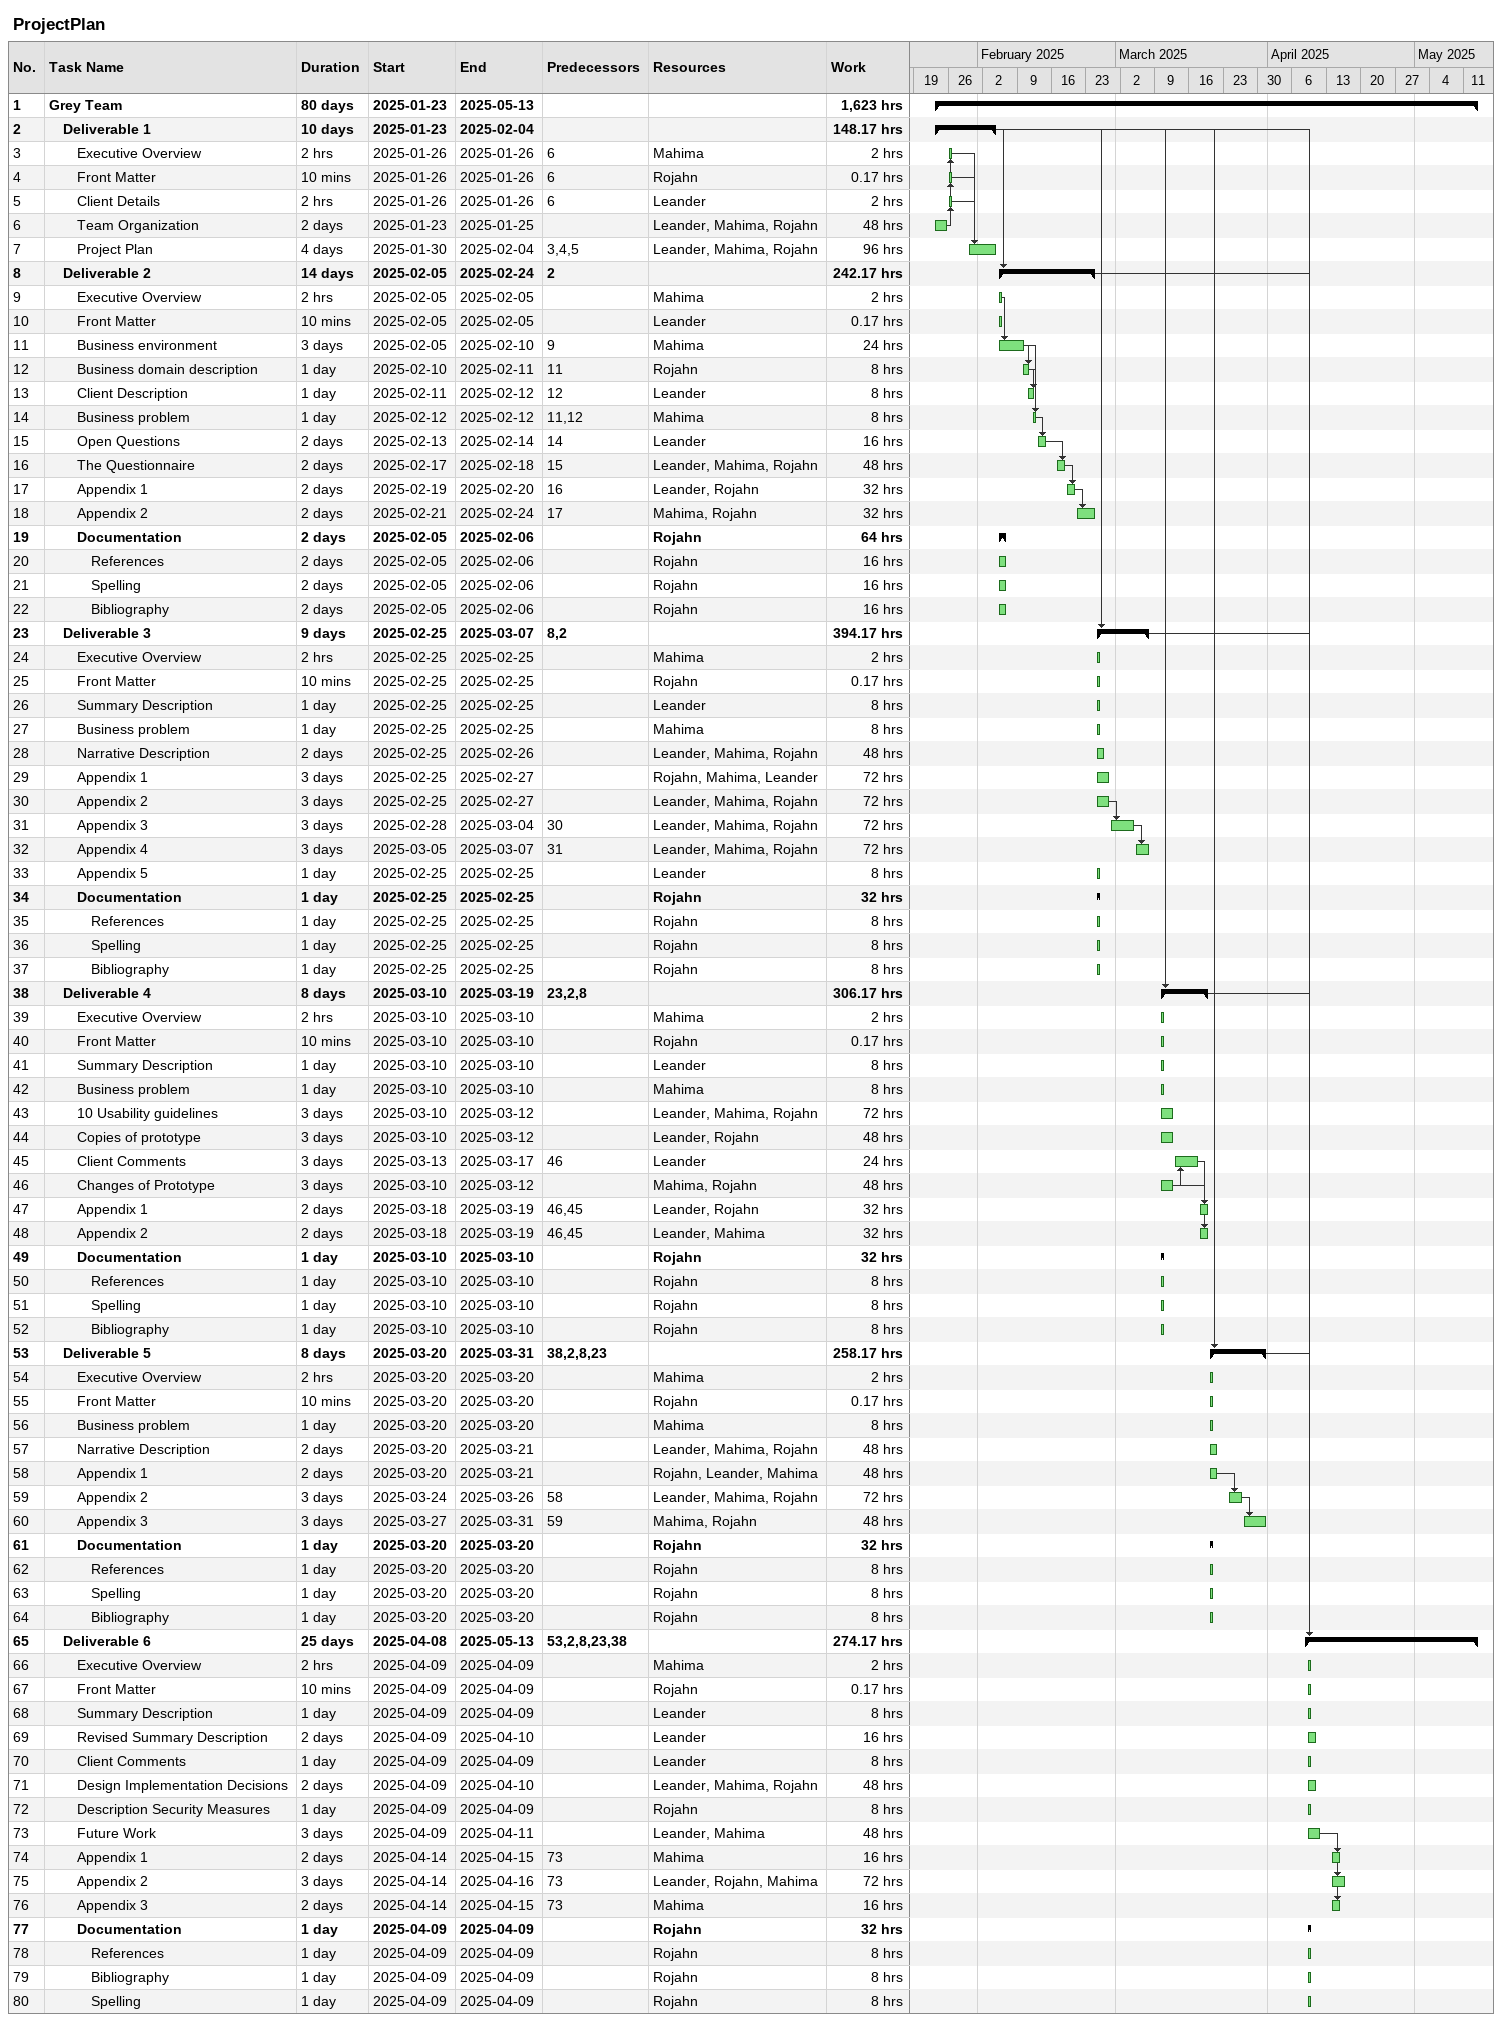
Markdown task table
ProjectPlan

| ID | Level | Task | Duration | Start | Finish | Predecessors | Resources | Work (h) |
|---|---|---|---|---|---|---|---|---|
| 1 | 1 | **Grey Team** | 80d | 2025-01-23 | 2025-05-13 |  |  | 1623 |
| 2 | 2 | **Deliverable 1** | 10d | 2025-01-23 | 2025-02-04 |  |  | 148.17 |
| 3 | 3 | Executive Overview | 2h | 2025-01-26 | 2025-01-26 | 6 | Mahima | 2 |
| 4 | 3 | Front Matter | 10min | 2025-01-26 | 2025-01-26 | 6 | Rojahn | 0.17 |
| 5 | 3 | Client Details | 2h | 2025-01-26 | 2025-01-26 | 6 | Leander | 2 |
| 6 | 3 | Team Organization | 2d | 2025-01-23 | 2025-01-25 |  | Leander, Mahima, Rojahn | 48 |
| 7 | 3 | Project Plan | 4d | 2025-01-30 | 2025-02-04 | 3, 4, 5 | Leander, Mahima, Rojahn | 96 |
| 8 | 2 | **Deliverable 2** | 14d | 2025-02-05 | 2025-02-24 | 2 |  | 242.17 |
| 9 | 3 | Executive Overview | 2h | 2025-02-05 | 2025-02-05 |  | Mahima | 2 |
| 10 | 3 | Front Matter | 10min | 2025-02-05 | 2025-02-05 |  | Leander | 0.17 |
| 11 | 3 | Business environment | 3d | 2025-02-05 | 2025-02-10 | 9 | Mahima | 24 |
| 12 | 3 | Business domain description | 1d | 2025-02-10 | 2025-02-11 | 11 | Rojahn | 8 |
| 13 | 3 | Client Description | 1d | 2025-02-11 | 2025-02-12 | 12 | Leander | 8 |
| 14 | 3 | Business problem | 1d | 2025-02-12 | 2025-02-12 | 11, 12 | Mahima | 8 |
| 15 | 3 | Open Questions | 2d | 2025-02-13 | 2025-02-14 | 14 | Leander | 16 |
| 16 | 3 | The Questionnaire | 2d | 2025-02-17 | 2025-02-18 | 15 | Leander, Mahima, Rojahn | 48 |
| 17 | 3 | Appendix 1 | 2d | 2025-02-19 | 2025-02-20 | 16 | Leander, Rojahn | 32 |
| 18 | 3 | Appendix 2 | 2d | 2025-02-21 | 2025-02-24 | 17 | Mahima, Rojahn | 32 |
| 19 | 3 | **Documentation** | 2d | 2025-02-05 | 2025-02-06 |  | Rojahn | 64 |
| 20 | 4 | References | 2d | 2025-02-05 | 2025-02-06 |  | Rojahn | 16 |
| 21 | 4 | Spelling | 2d | 2025-02-05 | 2025-02-06 |  | Rojahn | 16 |
| 22 | 4 | Bibliography | 2d | 2025-02-05 | 2025-02-06 |  | Rojahn | 16 |
| 23 | 2 | **Deliverable 3** | 9d | 2025-02-25 | 2025-03-07 | 8, 2 |  | 394.17 |
| 24 | 3 | Executive Overview | 2h | 2025-02-25 | 2025-02-25 |  | Mahima | 2 |
| 25 | 3 | Front Matter | 10min | 2025-02-25 | 2025-02-25 |  | Rojahn | 0.17 |
| 26 | 3 | Summary Description | 1d | 2025-02-25 | 2025-02-25 |  | Leander | 8 |
| 27 | 3 | Business problem | 1d | 2025-02-25 | 2025-02-25 |  | Mahima | 8 |
| 28 | 3 | Narrative Description | 2d | 2025-02-25 | 2025-02-26 |  | Leander, Mahima, Rojahn | 48 |
| 29 | 3 | Appendix 1 | 3d | 2025-02-25 | 2025-02-27 |  | Rojahn, Mahima, Leander | 72 |
| 30 | 3 | Appendix 2 | 3d | 2025-02-25 | 2025-02-27 |  | Leander, Mahima, Rojahn | 72 |
| 31 | 3 | Appendix 3 | 3d | 2025-02-28 | 2025-03-04 | 30 | Leander, Mahima, Rojahn | 72 |
| 32 | 3 | Appendix 4 | 3d | 2025-03-05 | 2025-03-07 | 31 | Leander, Mahima, Rojahn | 72 |
| 33 | 3 | Appendix 5 | 1d | 2025-02-25 | 2025-02-25 |  | Leander | 8 |
| 34 | 3 | **Documentation** | 1d | 2025-02-25 | 2025-02-25 |  | Rojahn | 32 |
| 35 | 4 | References | 1d | 2025-02-25 | 2025-02-25 |  | Rojahn | 8 |
| 36 | 4 | Spelling | 1d | 2025-02-25 | 2025-02-25 |  | Rojahn | 8 |
| 37 | 4 | Bibliography | 1d | 2025-02-25 | 2025-02-25 |  | Rojahn | 8 |
| 38 | 2 | **Deliverable 4** | 8d | 2025-03-10 | 2025-03-19 | 23, 2, 8 |  | 306.17 |
| 39 | 3 | Executive Overview | 2h | 2025-03-10 | 2025-03-10 |  | Mahima | 2 |
| 40 | 3 | Front Matter | 10min | 2025-03-10 | 2025-03-10 |  | Rojahn | 0.17 |
| 41 | 3 | Summary Description | 1d | 2025-03-10 | 2025-03-10 |  | Leander | 8 |
| 42 | 3 | Business problem | 1d | 2025-03-10 | 2025-03-10 |  | Mahima | 8 |
| 43 | 3 | 10 Usability guidelines | 3d | 2025-03-10 | 2025-03-12 |  | Leander, Mahima, Rojahn | 72 |
| 44 | 3 | Copies of prototype | 3d | 2025-03-10 | 2025-03-12 |  | Leander, Rojahn | 48 |
| 45 | 3 | Client Comments | 3d | 2025-03-13 | 2025-03-17 | 46 | Leander | 24 |
| 46 | 3 | Changes of Prototype | 3d | 2025-03-10 | 2025-03-12 |  | Mahima, Rojahn | 48 |
| 47 | 3 | Appendix 1 | 2d | 2025-03-18 | 2025-03-19 | 46, 45 | Leander, Rojahn | 32 |
| 48 | 3 | Appendix 2 | 2d | 2025-03-18 | 2025-03-19 | 46, 45 | Leander, Mahima | 32 |
| 49 | 3 | **Documentation** | 1d | 2025-03-10 | 2025-03-10 |  | Rojahn | 32 |
| 50 | 4 | References | 1d | 2025-03-10 | 2025-03-10 |  | Rojahn | 8 |
| 51 | 4 | Spelling | 1d | 2025-03-10 | 2025-03-10 |  | Rojahn | 8 |
| 52 | 4 | Bibliography | 1d | 2025-03-10 | 2025-03-10 |  | Rojahn | 8 |
| 53 | 2 | **Deliverable 5** | 8d | 2025-03-20 | 2025-03-31 | 38, 2, 8, 23 |  | 258.17 |
| 54 | 3 | Executive Overview | 2h | 2025-03-20 | 2025-03-20 |  | Mahima | 2 |
| 55 | 3 | Front Matter | 10min | 2025-03-20 | 2025-03-20 |  | Rojahn | 0.17 |
| 56 | 3 | Business problem | 1d | 2025-03-20 | 2025-03-20 |  | Mahima | 8 |
| 57 | 3 | Narrative Description | 2d | 2025-03-20 | 2025-03-21 |  | Leander, Mahima, Rojahn | 48 |
| 58 | 3 | Appendix 1 | 2d | 2025-03-20 | 2025-03-21 |  | Rojahn, Leander, Mahima | 48 |
| 59 | 3 | Appendix 2 | 3d | 2025-03-24 | 2025-03-26 | 58 | Leander, Mahima, Rojahn | 72 |
| 60 | 3 | Appendix 3 | 3d | 2025-03-27 | 2025-03-31 | 59 | Mahima, Rojahn | 48 |
| 61 | 3 | **Documentation** | 1d | 2025-03-20 | 2025-03-20 |  | Rojahn | 32 |
| 62 | 4 | References | 1d | 2025-03-20 | 2025-03-20 |  | Rojahn | 8 |
| 63 | 4 | Spelling | 1d | 2025-03-20 | 2025-03-20 |  | Rojahn | 8 |
| 64 | 4 | Bibliography | 1d | 2025-03-20 | 2025-03-20 |  | Rojahn | 8 |
| 65 | 2 | **Deliverable 6** | 25d | 2025-04-08 | 2025-05-13 | 53, 2, 8, 23, 38 |  | 274.17 |
| 66 | 3 | Executive Overview | 2h | 2025-04-09 | 2025-04-09 |  | Mahima | 2 |
| 67 | 3 | Front Matter | 10min | 2025-04-09 | 2025-04-09 |  | Rojahn | 0.17 |
| 68 | 3 | Summary Description | 1d | 2025-04-09 | 2025-04-09 |  | Leander | 8 |
| 69 | 3 | Revised Summary Description | 2d | 2025-04-09 | 2025-04-10 |  | Leander | 16 |
| 70 | 3 | Client Comments | 1d | 2025-04-09 | 2025-04-09 |  | Leander | 8 |
| 71 | 3 | Design Implementation Decisions | 2d | 2025-04-09 | 2025-04-10 |  | Leander, Mahima, Rojahn | 48 |
| 72 | 3 | Description Security Measures | 1d | 2025-04-09 | 2025-04-09 |  | Rojahn | 8 |
| 73 | 3 | Future Work | 3d | 2025-04-09 | 2025-04-11 |  | Leander, Mahima | 48 |
| 74 | 3 | Appendix 1 | 2d | 2025-04-14 | 2025-04-15 | 73 | Mahima | 16 |
| 75 | 3 | Appendix 2 | 3d | 2025-04-14 | 2025-04-16 | 73 | Leander, Rojahn, Mahima | 72 |
| 76 | 3 | Appendix 3 | 2d | 2025-04-14 | 2025-04-15 | 73 | Mahima | 16 |
| 77 | 3 | **Documentation** | 1d | 2025-04-09 | 2025-04-09 |  | Rojahn | 32 |
| 78 | 4 | References | 1d | 2025-04-09 | 2025-04-09 |  | Rojahn | 8 |
| 79 | 4 | Bibliography | 1d | 2025-04-09 | 2025-04-09 |  | Rojahn | 8 |
| 80 | 4 | Spelling | 1d | 2025-04-09 | 2025-04-09 |  | Rojahn | 8 |
